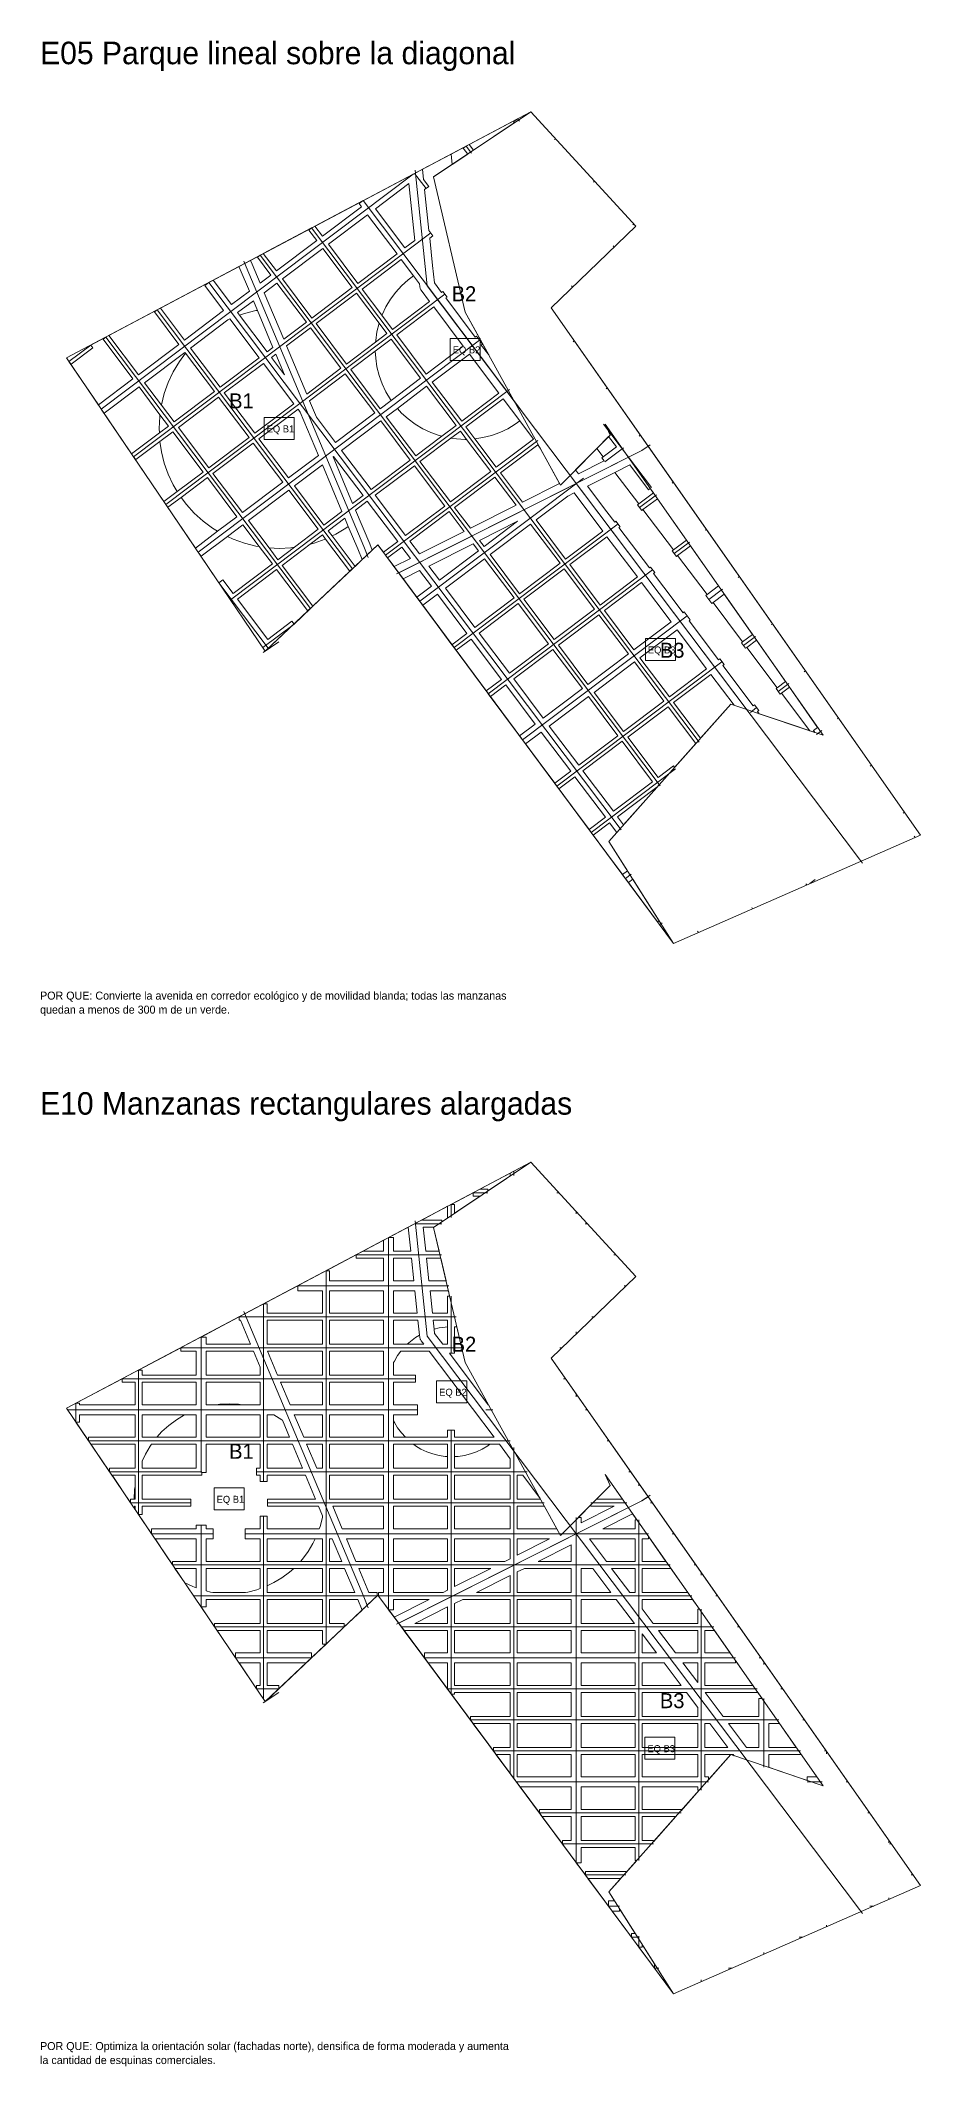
# Model space of a CAD drawing. Header units: metres. Extents: x 3873 to 16340, y -5213 to 3289.
# Drawn here: x 14581 to 16340, y -1013 to 3037 of the extents above; entities that cross this region are included whole.
import ezdxf

# ---------------------------------------------------------------- set-up
doc = ezdxf.new("R2010")
doc.units = ezdxf.units.M
for name, color, linetype, lineweight, plot in [('EQUIPAMIENTO', 5, 'Continuous', 0, False), ('LIMITE-INTERVENCION', 30, 'Continuous', 0, False), ('MANZANAS-PROPUESTAS', 33, 'Continuous', 0, False), ('SECTORES', 1, 'Continuous', 0, False), ('TEXTO', 7, 'Continuous', 0, False), ('VERDE-OBLIGATORIO', 3, 'Continuous', 0, False), ('VERDE-PROPUESTO', 82, 'Continuous', 0, False), ('VIA-BOULEVARD', 30, 'Continuous', 0, False), ('VIA-PRIMARIA', 1, 'Continuous', 0, False), ('VIA-SECUNDARIA', 8, 'Continuous', 0, False), ('VIA-TERCIARIA', 9, 'Continuous', 0, False)]:
    doc.layers.add(name, color=color, linetype=linetype, lineweight=lineweight, plot=plot)

msp = doc.modelspace()

# ---------------------------------------------------------------- linework, layer by layer
at = {"layer": 'EQUIPAMIENTO'}
for points in [[(15400, 2398), (15460, 2398), (15460, 2442), (15400, 2442), (15400, 2398)], [(15028, 2240), (15088, 2240), (15088, 2284), (15028, 2284), (15028, 2240)], [(15790, 1798), (15850, 1798), (15850, 1842), (15790, 1842), (15790, 1798)], [(15372.8, 314.1), (15432.8, 314.1), (15432.8, 358.1), (15372.8, 358.1), (15372.8, 314.1)], [(14928, 100), (14988, 100), (14988, 144), (14928, 144), (14928, 100)], [(15789.1, -398.5), (15849.1, -398.5), (15849.1, -354.5), (15789.1, -354.5), (15789.1, -398.5)]]:
    msp.add_lwpolyline(points, close=True, dxfattribs=at)
at = {"layer": 'LIMITE-INTERVENCION'}
for points in [[(14633, 2403), (15561, 2895), (15771.2, 2666.4), (15601.5, 2503.2), (16340, 1449), (15846.2, 1232.4), (15255.3, 2029.4), (15030.2, 1816.5), (14633, 2403)], [(14633, 303), (15561, 795), (15771.2, 566.4), (15601.5, 403.2), (16340, -651), (15846.2, -867.6), (15255.3, -70.6), (15030.2, -283.5), (14633, 303)]]:
    msp.add_lwpolyline(points, close=True, dxfattribs=at)
at = {"layer": 'MANZANAS-PROPUESTAS'}
for points in [[(15437.9, 2829.7), (15534.5, 2880.9), (15526.5, 2874.9), (15528, 2872.9), (15446.5, 2818.2), (15437.9, 2829.7)], [(15426, 2822.2), (15434.9, 2810.4), (15403.8, 2789.6), (15401.6, 2810.5), (15431.6, 2826.4), (15426, 2822.2)], [(15217.8, 2711.3), (15222.6, 2705), (15144.3, 2646), (15129.2, 2666.1), (15225.8, 2717.3), (15217.8, 2711.3)], [(15250.6, 2701.1), (15317.3, 2751.4), (15329.3, 2637.7), (15309.5, 2622.8), (15250.6, 2701.1)], [(15156.3, 2630.1), (15234.6, 2689), (15293.6, 2610.8), (15215.3, 2551.8), (15156.3, 2630.1)], [(15117.3, 2658.5), (15133.1, 2637.6), (15052.4, 2576.8), (15026.3, 2611.5), (15122.9, 2662.7), (15117.3, 2658.5)], [(15014.4, 2604), (15041.3, 2568.4), (15019.9, 2552.3), (15004, 2590), (15004, 2590.1), (15000.6, 2597.9), (15020, 2608.2), (15014.4, 2604)], [(15064.5, 2560.9), (15145.1, 2621.6), (15204.1, 2543.4), (15123.5, 2482.6), (15064.5, 2560.9)], [(15223.7, 2540.6), (15302, 2599.6), (15326.5, 2567.1), (15315.8, 2559.1), (15302.7, 2547.3), (15290.9, 2534.2), (15280.3, 2520), (15271.3, 2504.9), (15263.7, 2488.9), (15263.4, 2488), (15223.7, 2540.6)], [(14909.2, 2547.6), (14947, 2497.4), (14868.8, 2438.4), (14820.5, 2502.4), (14917.2, 2553.6), (14909.2, 2547.6)], [(14980, 2579.9), (14998.4, 2536.1), (14963, 2509.4), (14926.1, 2558.4), (14977.6, 2585.7), (14980, 2579.9)], [(15027.9, 2533.3), (15053.3, 2552.4), (15112.3, 2474.2), (15067, 2440.1), (15027.9, 2533.3)], [(14975, 2493.4), (15006.4, 2517.1), (15014.5, 2497.9), (15011.2, 2497.4), (14988.4, 2491.7), (14978.9, 2488.3), (14975, 2493.4)], [(15131.9, 2471.4), (15212.5, 2532.2), (15257.7, 2472.2), (15253.5, 2455.1), (15250.9, 2437.6), (15250.7, 2434.5), (15192.7, 2390.7), (15131.9, 2471.4)], [(14808.7, 2494.9), (14857.6, 2430), (14776.9, 2369.2), (14717.6, 2447.9), (14814.3, 2499.1), (14808.7, 2494.9)], [(14705.8, 2440.3), (14765.7, 2360.8), (14696.8, 2308.8), (14637.8, 2395.9), (14642, 2390.3), (14685.5, 2423), (14681.3, 2428.6), (14711.4, 2444.6), (14705.8, 2440.3)], [(15072.6, 2426.8), (15120.7, 2463), (15181.5, 2382.3), (15113, 2330.7), (15072.6, 2426.8)], [(14789, 2353.2), (14869.6, 2414), (14871, 2412.2), (14858.5, 2395.4), (14846.4, 2375.2), (14836.3, 2353.9), (14828.4, 2331.7), (14822.6, 2308.8), (14822.6, 2308.6), (14789, 2353.2)], [(15260.1, 2301.3), (15201.1, 2379.6), (15250.2, 2416.5), (15250.9, 2402.4), (15253.5, 2384.9), (15257.8, 2367.7), (15263.7, 2351.1), (15271.3, 2335.1), (15280.3, 2320), (15282, 2317.8), (15260.1, 2301.3)], [(15170.6, 2233.9), (15132.4, 2284.7), (15118.6, 2317.4), (15189.9, 2371.1), (15248.9, 2292.9), (15170.6, 2233.9)], [(14708.4, 2292.5), (14777.8, 2344.8), (14819.7, 2289.1), (14819.2, 2285.5), (14818, 2262), (14818.5, 2252.8), (14763, 2211), (14702.4, 2300.5), (14708.4, 2292.5)], [(15241.6, 2139.7), (15182.7, 2217.9), (15260.9, 2276.9), (15319.9, 2198.6), (15241.6, 2139.7)], [(15331.1, 2207.1), (15272.1, 2285.3), (15294.3, 2302), (15302.7, 2292.7), (15315.8, 2280.9), (15330, 2270.3), (15345.1, 2261.3), (15361.1, 2253.7), (15377.7, 2247.8), (15383.3, 2246.4), (15331.1, 2207.1)], [(15566.4, 2240.4), (15492.1, 2184.4), (15449.4, 2241.1), (15465.1, 2243.5), (15482.3, 2247.8), (15498.9, 2253.7), (15514.9, 2261.3), (15530, 2270.3), (15538.9, 2276.9), (15566.4, 2240.4)], [(14771.2, 2199.6), (14819.5, 2236), (14822.6, 2215.2), (14828.4, 2192.4), (14836.3, 2170.2), (14846.4, 2148.9), (14854.2, 2135.7), (14827.6, 2115.6), (14767, 2205.2), (14771.2, 2199.6)], [(15400.3, 2115.2), (15339.5, 2195.9), (15401.4, 2242.5), (15412.4, 2240.9), (15430, 2240), (15432.6, 2240.1), (15481, 2176), (15400.3, 2115.2)], [(15574.8, 2229.2), (15579.8, 2222.5), (15618.7, 2152.1), (15544.6, 2114.8), (15500.6, 2173.2), (15574.8, 2229.2)], [(15732, 2225), (15705.7, 2205.1), (15693.1, 2221.8), (15716.6, 2245.5), (15732, 2225)], [(15166.7, 2205.9), (15225.7, 2127.6), (15204.9, 2112), (15165.8, 2205.2), (15166.7, 2205.9)], [(15310.8, 2047.8), (15250.1, 2128.5), (15328.3, 2187.4), (15389.1, 2106.8), (15310.8, 2047.8)], [(15759, 2189.1), (15796.6, 2139.3), (15799.8, 2141.7), (15806, 2132.9), (15776.7, 2110.9), (15729.1, 2174.1), (15759, 2189.1)], [(15408.7, 2104), (15489.4, 2164.8), (15531.9, 2108.4), (15440.2, 2062.3), (15408.7, 2104)], [(14835.7, 2104.3), (14861.9, 2124), (14872.5, 2109.8), (14888.3, 2092.3), (14905.8, 2076.5), (14924.7, 2062.5), (14935, 2056.3), (14890.5, 2022.8), (14831.5, 2109.8), (14835.7, 2104.3)], [(15244, 2018.7), (15239, 2030.9), (15239, 2031), (15210.5, 2098.7), (15234.1, 2116.4), (15294.9, 2035.8), (15266.5, 2014.4), (15255.3, 2029.4), (15244, 2018.7)], [(15634.8, 2126.6), (15647.4, 2133), (15704.9, 2056.7), (15630.6, 2000.7), (15571.6, 2079), (15634.8, 2126.6)], [(15814, 2121.4), (15872, 2038.7), (15846, 2019.1), (15785.2, 2099.7), (15814, 2121.4)], [(15163.8, 2046.9), (15171.2, 2050.4), (15191.4, 2062.5), (15196.1, 2066), (15215, 2021), (15223.8, 1999.6), (15209.6, 1986.1), (15163.8, 2046.9)], [(15397.5, 2095.6), (15427.5, 2055.9), (15338.5, 2011.1), (15319.3, 2036.6), (15397.5, 2095.6)], [(15458.5, 2037.9), (15534.7, 2076.3), (15467.7, 2025.8), (15458.5, 2037.9)], [(15619.4, 1992.3), (15538.7, 1931.5), (15479.7, 2009.8), (15560.4, 2070.6), (15619.4, 1992.3)], [(14902.1, 2006.5), (14954.4, 2045.9), (14966.2, 2040.3), (14988.4, 2032.4), (15011.2, 2026.6), (15018.3, 2025.6), (15044.4, 1991), (14966.1, 1932), (14945.5, 1959.4), (14937.5, 1953.4), (14896.1, 2014.5), (14902.1, 2006.5)], [(15064, 1988.2), (15119.9, 2030.4), (15127.7, 2032.4), (15149.9, 2040.3), (15150.9, 2040.8), (15198.9, 1977.1), (15204.4, 1981.3), (15125.5, 1906.6), (15064, 1988.2)], [(15356.9, 1986.8), (15445.8, 2031.5), (15456.5, 2017.3), (15378.3, 1958.4), (15356.9, 1986.8)], [(15639, 1989.6), (15713.3, 2045.5), (15774.1, 1964.9), (15699.8, 1908.9), (15639, 1989.6)], [(15913.4, 1929.6), (15854.4, 2007.9), (15880, 2027.2), (15936.3, 1946.9), (15913.4, 1929.6)], [(15055.6, 1999.4), (15037.8, 2023), (15058, 2022), (15081.5, 2023.2), (15088.4, 2024.2), (15055.6, 1999.4)], [(15274.8, 2003.1), (15303.3, 2024.6), (15320.3, 2002), (15287.8, 1985.6), (15270.6, 2008.7), (15274.8, 2003.1)], [(15527.5, 1923.1), (15449.3, 1864.1), (15390.3, 1942.4), (15468.6, 2001.4), (15527.5, 1923.1)], [(15083.5, 1876.5), (15035.3, 1840.2), (14974.5, 1920.8), (15052.8, 1979.8), (15114.8, 1897.6), (15120.4, 1901.8), (15087.7, 1870.9), (15083.5, 1876.5)], [(15338.7, 1977.6), (15362.3, 1946.3), (15333.2, 1924.4), (15305.9, 1961.1), (15338.7, 1977.6)], [(15688.6, 1900.5), (15607.9, 1839.7), (15547.1, 1920.3), (15627.8, 1981.1), (15688.6, 1900.5)], [(15708.2, 1897.7), (15782.5, 1953.7), (15841.5, 1875.5), (15767.2, 1819.4), (15708.2, 1897.7)], [(15345.1, 1908.4), (15374.3, 1930.4), (15433.3, 1852.1), (15403.4, 1829.6), (15339.1, 1916.3), (15345.1, 1908.4)], [(15596.7, 1831.3), (15518.5, 1772.3), (15457.7, 1852.9), (15536, 1911.9), (15596.7, 1831.3)], [(15984.4, 1835.4), (15925.4, 1913.7), (15947.8, 1930.5), (16004, 1850.2), (15984.4, 1835.4)], [(15756, 1811), (15675.3, 1750.2), (15616.3, 1828.5), (15697, 1889.3), (15756, 1811)], [(15411.8, 1818.4), (15441.7, 1840.9), (15502.5, 1760.2), (15471.9, 1737.2), (15407.6, 1824), (15411.8, 1818.4)], [(15779.2, 1803.5), (15853.5, 1859.5), (15912.5, 1781.2), (15838.2, 1725.2), (15779.2, 1803.5)], [(16053.6, 1743.6), (15992.8, 1824.2), (16012.1, 1838.7), (16070, 1755.9), (16053.6, 1743.6)], [(15664.1, 1741.8), (15585.9, 1682.8), (15526.9, 1761.1), (15605.2, 1820.1), (15664.1, 1741.8)], [(15827, 1716.8), (15746.3, 1656), (15687.4, 1734.3), (15768, 1795), (15827, 1716.8)], [(15480.3, 1726), (15510.9, 1749.1), (15569.9, 1670.8), (15538.6, 1647.2), (15476.1, 1731.6), (15480.3, 1726)], [(15846.6, 1714), (15921, 1770.1), (15967.4, 1708.4), (15961, 1710.6), (15900.5, 1642.5), (15846.6, 1714)], [(16126, 1657.8), (16128.8, 1654.1), (16118.5, 1657.6), (16062.1, 1732.4), (16078.1, 1744.5), (16134.3, 1664.1), (16126, 1657.8)], [(15735.2, 1647.6), (15656.9, 1588.6), (15597.9, 1666.9), (15676.2, 1725.8), (15735.2, 1647.6)], [(15846, 1587.1), (15815.5, 1564.2), (15754.8, 1644.8), (15835.4, 1705.6), (15891, 1631.9), (15848.4, 1584), (15846, 1587.1)], [(15550.6, 1631.2), (15581.9, 1654.8), (15640.9, 1576.6), (15608.9, 1552.4), (15544.6, 1639.2), (15550.6, 1631.2)], [(15804.4, 1555.7), (15726.1, 1496.8), (15665.3, 1577.4), (15743.6, 1636.4), (15804.4, 1555.7)], [(15617.3, 1541.2), (15649.3, 1565.4), (15710.1, 1484.7), (15677.4, 1460.1), (15613.1, 1546.8), (15617.3, 1541.2)], [(15734.5, 1485.6), (15812.8, 1544.5), (15813, 1544.2), (15746.6, 1469.5), (15734.5, 1485.6)], [(15744.1, 1370.1), (15681.6, 1454.4), (15685.8, 1448.8), (15718.6, 1473.5), (15733.1, 1454.3), (15717, 1436.2), (15754.1, 1377.6), (15744.1, 1370.1)], [(15814.4, 1275.3), (15750.1, 1362.1), (15756.1, 1354.1), (15764.9, 1360.7), (15817.5, 1277.6), (15814.4, 1275.3)], [(15475.4, 741), (15459.1, 741), (15519.8, 773.2), (15519.8, 768.5), (15521.4, 768.5), (15475.4, 737.6), (15475.4, 741)], [(15408.8, 710.6), (15401.8, 710.6), (15445.9, 734), (15445.9, 727), (15459.6, 727), (15408.8, 692.9), (15408.8, 710.6)], [(15394.8, 684.6), (15396.4, 684.6), (15382.9, 675.6), (15382.9, 679), (15344.6, 679), (15344.5, 679.5), (15342.9, 679.4), (15394.8, 706.9), (15394.8, 684.6)], [(15320.9, 617), (15286.8, 617), (15286.8, 644.3), (15276.8, 644.3), (15315.9, 665), (15320.9, 617)], [(15351.1, 617), (15346, 665), (15367.1, 665), (15366.7, 664.7), (15377.8, 617), (15351.1, 617)], [(15212, 603), (15266.8, 603), (15266.8, 558), (15158.8, 558), (15158.8, 578.1), (15151.8, 578.1), (15212, 610), (15212, 603)], [(15266.8, 617), (15225.2, 617), (15266.8, 639), (15266.8, 617)], [(15327.2, 558), (15286.8, 558), (15286.8, 603), (15322.4, 603), (15327.2, 558)], [(15357.3, 558), (15352.6, 603), (15381.1, 603), (15391.6, 558), (15357.3, 558)], [(15095.1, 538), (15144.8, 538), (15144.8, 493), (15033.8, 493), (15033.8, 511.8), (15026.8, 511.8), (15095.1, 548), (15095.1, 538)], [(15158.8, 538), (15266.8, 538), (15266.8, 493), (15158.8, 493), (15158.8, 538)], [(15334.1, 493), (15286.8, 493), (15286.8, 538), (15329.3, 538), (15334.1, 493)], [(15394.8, 527.4), (15394.8, 493), (15364.2, 493), (15359.5, 538), (15396.3, 538), (15398.7, 527.4), (15394.8, 527.4)], [(14978.1, 484.4), (14978.1, 479), (14980.4, 479), (15000.6, 431), (14911.8, 431), (14911.8, 445.5), (14901.8, 445.5), (14977.6, 485.7), (14978.1, 484.4)], [(15033.8, 479), (15144.8, 479), (15144.8, 431), (15033.8, 431), (15033.8, 479)], [(15158.8, 479), (15266.8, 479), (15266.8, 431), (15158.8, 431), (15158.8, 479)], [(15335.5, 479), (15338.7, 449.1), (15330.6, 444.2), (15320.3, 436.6), (15314.1, 431), (15286.8, 431), (15286.8, 479), (15335.5, 479)], [(15365.7, 479), (15394.8, 479), (15394.8, 465.8), (15390.1, 465.5), (15377.5, 463.6), (15367.6, 461.2), (15365.7, 479)], [(14861.2, 417), (14891.8, 417), (14891.8, 369), (14783.8, 369), (14783.8, 379.2), (14776.8, 379.2), (14861.2, 424), (14861.2, 417)], [(15006.5, 417), (15019.8, 385.3), (15019.8, 369), (14911.8, 369), (14911.8, 417), (15006.5, 417)], [(15054.9, 369), (15034.7, 417), (15144.8, 417), (15144.8, 369), (15054.9, 369)], [(15158.8, 417), (15266.8, 417), (15266.8, 369), (15158.8, 369), (15158.8, 417)], [(14744.3, 355), (14769.8, 355), (14769.8, 310), (14658.8, 310), (14658.8, 313), (14651.8, 313), (14744.3, 362), (14744.3, 355)], [(14891.8, 310), (14783.8, 310), (14783.8, 355), (14891.8, 355), (14891.8, 310)], [(15019.8, 355), (15019.8, 310), (14984.2, 310), (14976.6, 311.1), (14958, 312), (14939.4, 311.1), (14931.8, 310), (14911.8, 310), (14911.8, 355), (15019.8, 355)], [(15079.7, 310), (15060.8, 355), (15144.8, 355), (15144.8, 310), (15079.7, 310)], [(15266.8, 355), (15266.8, 310), (15158.8, 310), (15158.8, 355), (15266.8, 355)], [(14658.8, 275.2), (14658.8, 290), (14769.8, 290), (14769.8, 245), (14677, 245), (14677, 238), (14651.8, 275.2), (14658.8, 275.2)], [(14869.3, 290), (14868.5, 289.6), (14852.5, 280), (14837.5, 268.9), (14823.7, 256.4), (14813.3, 245), (14783.8, 245), (14783.8, 290), (14869.3, 290)], [(15107, 245), (15088.1, 290), (15144.8, 290), (15144.8, 245), (15107, 245)], [(15266.8, 290), (15266.8, 245), (15158.8, 245), (15158.8, 290), (15266.8, 290)], [(15286.8, 245), (15286.8, 277.7), (15288.2, 274.9), (15294.7, 263.9), (15302.3, 253.7), (15310.2, 245), (15286.8, 245)], [(14769.8, 231), (14769.8, 183), (14719, 183), (14719, 176), (14681.8, 231), (14769.8, 231)], [(15133.1, 183), (15112.9, 231), (15144.8, 231), (15144.8, 183), (15133.1, 183)], [(15266.8, 183), (15158.8, 183), (15158.8, 231), (15266.8, 231), (15266.8, 183)], [(15326.6, 231), (15330.6, 228.1), (15341.5, 221.5), (15353.1, 216), (15365.1, 211.7), (15377.5, 208.6), (15390.1, 206.8), (15394.8, 206.5), (15394.8, 183), (15286.8, 183), (15286.8, 231), (15326.6, 231)], [(15519.8, 202.2), (15519.8, 183), (15408.8, 183), (15408.8, 206.4), (15415.6, 206.8), (15428.2, 208.6), (15440.5, 211.7), (15452.6, 216), (15464.1, 221.5), (15475, 228.1), (15479, 231), (15498.1, 231), (15519.8, 202.2)], [(14769.8, 169), (14769.8, 146.6), (14768.9, 140.6), (14768, 122), (14768.1, 121), (14761, 121), (14761, 114), (14723.8, 169), (14769.8, 169)], [(15266.8, 121), (15159.1, 121), (15158.8, 121.7), (15158.8, 169), (15266.8, 169), (15266.8, 121)], [(15394.8, 169), (15394.8, 121), (15286.8, 121), (15286.8, 169), (15394.8, 169)], [(15519.8, 169), (15519.8, 121), (15408.8, 121), (15408.8, 169), (15519.8, 169)], [(15579.8, 122.5), (15580.7, 121), (15533.8, 121), (15533.8, 169), (15544.8, 169), (15579.8, 122.5)], [(15692.2, 121), (15719.7, 148.7), (15709.6, 170.5), (15744.3, 121), (15692.2, 121)], [(15266.8, 62), (15183.9, 62), (15165, 107), (15266.8, 107), (15266.8, 62)], [(15286.8, 107), (15394.8, 107), (15394.8, 62), (15286.8, 62), (15286.8, 107)], [(15408.8, 107), (15519.8, 107), (15519.8, 62), (15408.8, 62), (15408.8, 107)], [(15533.8, 62), (15533.8, 107), (15588, 107), (15588, 107.8), (15613.3, 62), (15533.8, 62)], [(15681.1, 107), (15727.7, 107), (15661.8, 73.8), (15661.8, 84.5), (15656, 84.5), (15681.1, 109.7), (15681.1, 107)], [(15769.8, 79.7), (15769.8, 62), (15705.1, 62), (15764.6, 91.9), (15773.2, 79.7), (15769.8, 79.7)], [(15144.8, 42), (15144.8, -3), (15100.8, -3), (15104.9, 1.5), (15116, 16.5), (15125.6, 32.5), (15130.1, 42), (15144.8, 42)], [(15183.1, -3), (15158.8, -3), (15158.8, 42), (15164.1, 42), (15183.1, -3)], [(15266.8, -3), (15211.3, -3), (15192.3, 42), (15266.8, 42), (15266.8, -3)], [(15286.8, 42), (15394.8, 42), (15394.8, -3), (15286.8, -3), (15286.8, 42)], [(15519.8, 2.3), (15509.1, -3), (15408.8, -3), (15408.8, 42), (15519.8, 42), (15519.8, 2.3)], [(15598.6, 42), (15533.8, 9.4), (15533.8, 42), (15598.6, 42)], [(15769.8, -3), (15712.1, -3), (15678.1, 42), (15769.8, 42), (15769.8, -3)], [(15783.8, -3), (15783.8, 42), (15796.3, 42), (15796.3, 46.8), (15831.1, -3), (15783.8, -3)], [(15641.8, 30.2), (15641.8, -3), (15575.9, -3), (15641.8, 30.2)], [(15033.8, -52.1), (15047.6, -45.5), (15063.6, -36), (15078.6, -24.9), (15087.2, -17), (15144.8, -17), (15144.8, -65), (15033.8, -65), (15033.8, -52.1)], [(15209.1, -65), (15158.8, -65), (15158.8, -17), (15188.9, -17), (15209.1, -65)], [(15253.8, -72), (15253.8, -65), (15237.3, -65), (15217.1, -17), (15266.8, -17), (15266.8, -65), (15256.4, -65), (15256.4, -72), (15255.3, -70.6), (15253.8, -72)], [(15286.8, -17), (15394.8, -17), (15394.8, -60.6), (15385.9, -65), (15286.8, -65), (15286.8, -17)], [(15408.8, -53.5), (15408.8, -17), (15481.3, -17), (15408.8, -53.5)], [(15519.8, -31.2), (15519.8, -65), (15452.7, -65), (15519.8, -31.2)], [(15533.8, -24.2), (15548.1, -17), (15641.8, -17), (15641.8, -65), (15533.8, -65), (15533.8, -24.2)], [(15721.2, -65), (15661.8, -65), (15661.8, -17), (15685, -17), (15721.2, -65)], [(15769.8, -65), (15758.8, -65), (15722.6, -17), (15769.8, -17), (15769.8, -65)], [(15783.8, -65), (15783.8, -17), (15839.7, -17), (15839.7, -15.2), (15874.6, -65), (15783.8, -65)], [(14911.8, -93.9), (14911.8, -79), (15019.8, -79), (15019.8, -127), (14929, -127), (14929, -134), (14901.8, -93.9), (14911.8, -93.9)], [(15033.8, -79), (15144.8, -79), (15144.8, -127), (15033.8, -127), (15033.8, -79)], [(15188.2, -127), (15158.8, -127), (15158.8, -79), (15215, -79), (15223.8, -100.4), (15188.2, -134), (15188.2, -127)], [(15286.8, -99.6), (15286.8, -79), (15358.1, -79), (15287.8, -114.4), (15276.8, -99.6), (15286.8, -99.6)], [(15519.8, -79), (15519.8, -127), (15408.8, -127), (15408.8, -87.1), (15424.9, -79), (15519.8, -79)], [(15533.8, -79), (15641.8, -79), (15641.8, -127), (15533.8, -127), (15533.8, -79)], [(15768, -127), (15661.8, -127), (15661.8, -79), (15731.8, -79), (15768, -127)], [(15894.8, -98.7), (15894.8, -127), (15805.6, -127), (15783.8, -98.2), (15783.8, -79), (15883.1, -79), (15883.1, -77.2), (15898.2, -98.7), (15894.8, -98.7)], [(15394.8, -94.1), (15394.8, -127), (15329.5, -127), (15394.8, -94.1)], [(15019.8, -141), (15019.8, -186), (14971, -186), (14971, -196), (14933.7, -141), (15019.8, -141)], [(15122.7, -186), (15033.8, -186), (15033.8, -141), (15144.8, -141), (15144.8, -168.5), (15151.8, -168.5), (15122.7, -196), (15122.7, -186)], [(15394.8, -141), (15394.8, -186), (15348.3, -186), (15348.3, -196), (15307.5, -141), (15394.8, -141)], [(15519.8, -141), (15519.8, -186), (15408.8, -186), (15408.8, -141), (15519.8, -141)], [(15533.8, -141), (15641.8, -141), (15641.8, -186), (15533.8, -186), (15533.8, -141)], [(15769.8, -186), (15661.8, -186), (15661.8, -141), (15769.8, -141), (15769.8, -186)], [(15783.8, -148), (15812.5, -186), (15783.8, -186), (15783.8, -148)], [(15894.8, -186), (15850, -186), (15816.1, -141), (15894.8, -141), (15894.8, -186)], [(15908.8, -186), (15908.8, -141), (15926.6, -141), (15926.6, -139.2), (15959.3, -186), (15908.8, -186)], [(15908.8, -251), (15908.8, -206), (15970, -206), (15970, -201.2), (16004.9, -251), (15908.8, -251)], [(15019.8, -206), (15019.8, -251), (15012.9, -251), (15012.9, -258), (14977.7, -206), (15019.8, -206)], [(15057.1, -251), (15033.8, -251), (15033.8, -206), (15112.1, -206), (15057.1, -258), (15057.1, -251)], [(15394.8, -206), (15394.8, -251), (15394.3, -251), (15394.3, -258), (15355.7, -206), (15394.8, -206)], [(15408.8, -251), (15408.8, -206), (15519.8, -206), (15519.8, -251), (15408.8, -251)], [(15533.8, -251), (15533.8, -206), (15641.8, -206), (15641.8, -251), (15533.8, -251)], [(15769.8, -251), (15661.8, -251), (15661.8, -206), (15769.8, -206), (15769.8, -251)], [(15861.5, -251), (15783.8, -251), (15783.8, -206), (15827.5, -206), (15861.5, -251)], [(15894.8, -245.4), (15865.1, -206), (15894.8, -206), (15894.8, -245.4)], [(15408.8, -268.2), (15408.8, -265), (15519.8, -265), (15519.8, -313), (15440.2, -313), (15440.2, -320), (15401.8, -268.2), (15408.8, -268.2)], [(15533.8, -313), (15533.8, -265), (15641.8, -265), (15641.8, -313), (15533.8, -313)], [(15769.8, -265), (15769.8, -313), (15661.8, -313), (15661.8, -265), (15769.8, -265)], [(15783.8, -265), (15872, -265), (15894.8, -295.2), (15894.8, -313), (15783.8, -313), (15783.8, -265)], [(16016.8, -277.1), (16016.8, -313), (15945.8, -313), (15909.6, -265), (16013.4, -265), (16013.4, -263.2), (16023.2, -277.1), (16016.8, -277.1)], [(15519.8, -327), (15519.8, -375), (15486.2, -375), (15486.2, -382), (15445.4, -327), (15519.8, -327)], [(15533.8, -375), (15533.8, -327), (15641.8, -327), (15641.8, -375), (15533.8, -375)], [(15769.8, -327), (15769.8, -375), (15661.8, -375), (15661.8, -327), (15769.8, -327)], [(15783.8, -327), (15894.8, -327), (15894.8, -375), (15783.8, -375), (15783.8, -327)], [(15908.8, -375), (15908.8, -327), (15918.8, -327), (15955, -375), (15908.8, -375)], [(16016.8, -327), (16016.8, -375), (15992.5, -375), (15956.3, -327), (16016.8, -327)], [(16036.8, -375), (16036.8, -327), (16056.9, -327), (16056.9, -325.2), (16091.7, -375), (16036.8, -375)], [(15519.8, -389), (15519.8, -427.4), (15491.4, -389), (15519.8, -389)], [(15533.8, -434), (15533.8, -389), (15641.8, -389), (15641.8, -434), (15533.8, -434)], [(15769.8, -389), (15769.8, -434), (15661.8, -434), (15661.8, -389), (15769.8, -389)], [(15894.8, -389), (15894.8, -434), (15783.8, -434), (15783.8, -389), (15894.8, -389)], [(15916.4, -434), (15908.8, -434), (15908.8, -389), (15965.5, -389), (15967.4, -391.6), (15961, -389.4), (15916.4, -439.5), (15916.4, -434)], [(16036.8, -414.7), (16036.8, -389), (16100.3, -389), (16100.3, -387.2), (16133.1, -434), (16113.8, -434), (16113.8, -440.9), (16036.2, -414.7), (16036.8, -414.7)], [(15641.8, -454), (15641.8, -499), (15578.1, -499), (15578.1, -506), (15539.6, -454), (15641.8, -454)], [(15769.8, -454), (15769.8, -499), (15661.8, -499), (15661.8, -454), (15769.8, -454)], [(15861.3, -499), (15783.8, -499), (15783.8, -454), (15894.8, -454), (15894.8, -460.5), (15897.8, -460.5), (15861.3, -501.5), (15861.3, -499)], [(15641.8, -513), (15641.8, -561), (15624.1, -561), (15624.1, -568), (15583.3, -513), (15641.8, -513)], [(15769.8, -513), (15769.8, -561), (15661.8, -561), (15661.8, -513), (15769.8, -513)], [(15806.2, -561), (15783.8, -561), (15783.8, -513), (15851.1, -513), (15806.2, -563.5), (15806.2, -561)], [(15751.1, -623), (15670.1, -623), (15670.1, -630), (15651.8, -605.4), (15661.8, -605.4), (15661.8, -575), (15769.8, -575), (15769.8, -601), (15772.8, -601), (15751.1, -625.5), (15751.1, -623)], [(15716, -682), (15716, -692), (15675.2, -637), (15740.8, -637), (15717, -663.8), (15728.5, -682), (15716, -682)], [(15762, -747), (15762, -754), (15723.4, -702), (15738.4, -702), (15738.4, -697.6), (15769.8, -747), (15762, -747)], [(15808, -809), (15808, -816), (15776.8, -774), (15783.8, -774), (15783.8, -769.2), (15809.1, -809), (15808, -809)]]:
    msp.add_lwpolyline(points, close=True, dxfattribs=at)
at = {"layer": 'SECTORES'}
for points in [[(14989.1, 2591.8), (15561, 2895), (15771.2, 2666.4), (15601.5, 2503.2), (15795.5, 2226.3), (15783, 2218), (15296.9, 1973.4), (15255.3, 2029.4), (15233.9, 2009.2), (15227, 2026), (14992, 2585), (14989.1, 2591.8)], [(15030.2, 1816.5), (15030, 1816.9), (14633, 2403), (14989.1, 2591.8), (14992, 2585), (15227, 2026), (15233.9, 2009.2), (15032.1, 1818.3), (15030.2, 1816.5)], [(15795.5, 2226.3), (16340, 1449), (15846.2, 1232.4), (15296.9, 1973.4), (15783, 2218), (15795.5, 2226.3)], [(14989.1, 491.8), (15561, 795), (15771.2, 566.4), (15601.5, 403.2), (15795.5, 126.3), (15783, 118), (15296.9, -126.6), (15255.3, -70.6), (15233.9, -90.8), (15227, -74), (14992, 485), (14989.1, 491.8)], [(15030.2, -283.5), (15030, -283.1), (14633, 303), (14989.1, 491.8), (14992, 485), (15227, -74), (15233.9, -90.8), (15032.1, -281.7), (15030.2, -283.5)], [(15795.5, 126.3), (16340, -651), (15846.2, -867.6), (15296.9, -126.6), (15783, 118), (15795.5, 126.3)]]:
    msp.add_lwpolyline(points, close=True, dxfattribs=at)
at = {"layer": 'VERDE-OBLIGATORIO'}
for points in [[(16145.3, 1648.5), (15709.6, 2270.5), (15719.7, 2248.7), (15620.6, 2148.7), (15429.8, 2494.3), (15366.7, 2764.7), (15561, 2895), (15771.2, 2666.4), (15601.5, 2503.2), (16340, 1449), (15846.2, 1232.4), (15717, 1436.2), (15961, 1710.6), (16145.3, 1648.5)], [(16145.3, -451.5), (15709.6, 170.5), (15719.7, 148.7), (15620.6, 48.7), (15429.8, 394.3), (15366.7, 664.7), (15561, 795), (15771.2, 566.4), (15601.5, 403.2), (16340, -651), (15846.2, -867.6), (15717, -663.8), (15961, -389.4), (16145.3, -451.5)]]:
    msp.add_lwpolyline(points, close=True, dxfattribs=at)
at = {"layer": 'VERDE-PROPUESTO'}
for points in [[(15359, 2642.5), (15365.1, 2647.2), (15357.4, 2657.4), (15348.7, 2739.5), (15357.1, 2745.8), (15346.6, 2759.8), (15344.4, 2780.2), (15401.6, 2810.5), (15403.8, 2789.6), (15366.7, 2764.7), (15429.8, 2494.3), (15477.1, 2408.7), (15462.1, 2428.5), (15464.5, 2430.3), (15452.5, 2446.3), (15450.1, 2444.5), (15391.1, 2522.7), (15393.5, 2524.5), (15385.1, 2535.7), (15382.7, 2533.9), (15368.5, 2552.7), (15364.8, 2587.6), (15359, 2642.5)], [(15271.3, 2504.9), (15280.3, 2520), (15290.9, 2534.2), (15302.7, 2547.3), (15315.8, 2559.1), (15326.5, 2567.1), (15338.5, 2551.2), (15339.1, 2545.4), (15339.3, 2544.1), (15339.6, 2542.8), (15340, 2541.5), (15340.6, 2540.3), (15341.3, 2539.1), (15342, 2538), (15358.7, 2515.9), (15284.5, 2460), (15263.4, 2488), (15263.7, 2488.9), (15271.3, 2504.9)], [(15018, 2403.1), (14939.8, 2344.2), (14880.8, 2422.4), (14955.4, 2478.7), (14959.6, 2480.7), (15018, 2403.1)], [(15011.2, 2497.4), (15014.5, 2497.9), (15045.6, 2423.9), (15034, 2415.2), (14978.9, 2488.3), (14988.4, 2491.7), (15011.2, 2497.4)], [(15253.5, 2455.1), (15257.7, 2472.2), (15273.3, 2451.5), (15250.7, 2434.5), (15250.9, 2437.6), (15253.5, 2455.1)], [(15367.1, 2504.7), (15426.1, 2426.4), (15351.9, 2370.5), (15292.9, 2448.8), (15367.1, 2504.7)], [(15271.3, 2335.1), (15263.7, 2351.1), (15257.8, 2367.7), (15253.5, 2384.9), (15250.9, 2402.4), (15250.2, 2416.5), (15281.8, 2440.3), (15340.7, 2362.1), (15282, 2317.8), (15280.3, 2320), (15271.3, 2335.1)], [(14828.4, 2331.7), (14836.3, 2353.9), (14846.4, 2375.2), (14858.5, 2395.4), (14871, 2412.2), (14928.6, 2335.7), (14847.9, 2275), (14822.6, 2308.6), (14822.6, 2308.8), (14828.4, 2331.7)], [(14948.2, 2333), (15026.5, 2392), (15087.3, 2311.3), (15009, 2252.3), (14948.2, 2333)], [(15042.4, 2404), (15051.2, 2410.6), (15068.6, 2369.3), (15042.4, 2404)], [(15438.2, 2410.5), (15497.2, 2332.2), (15422.9, 2276.3), (15364, 2354.5), (15438.2, 2410.5)], [(14856.4, 2263.8), (14937, 2324.6), (14997.8, 2243.9), (14917.1, 2183.1), (14856.4, 2263.8)], [(15361.1, 2253.7), (15345.1, 2261.3), (15330, 2270.3), (15315.8, 2280.9), (15302.7, 2292.7), (15294.3, 2302), (15352.8, 2346.1), (15411.7, 2267.8), (15383.3, 2246.4), (15377.7, 2247.8), (15361.1, 2253.7)], [(15514.9, 2261.3), (15498.9, 2253.7), (15482.3, 2247.8), (15465.1, 2243.5), (15449.4, 2241.1), (15431.4, 2265.1), (15505.6, 2321), (15538.9, 2276.9), (15530, 2270.3), (15514.9, 2261.3)], [(14819.2, 2285.5), (14819.7, 2289.1), (14836.8, 2266.5), (14818.5, 2252.8), (14818, 2262), (14819.2, 2285.5)], [(15095.7, 2300.1), (15100.2, 2294.2), (15136.4, 2208.1), (15076.4, 2162.9), (15017.4, 2241.1), (15095.7, 2300.1)], [(14836.3, 2170.2), (14828.4, 2192.4), (14822.6, 2215.2), (14819.5, 2236), (14845.2, 2255.4), (14906, 2174.7), (14854.2, 2135.7), (14846.4, 2148.9), (14836.3, 2170.2)], [(15065.2, 2154.5), (14984.5, 2093.7), (14925.6, 2171.9), (15006.2, 2232.7), (15065.2, 2154.5)], [(15412.4, 2240.9), (15401.4, 2242.5), (15420.2, 2256.7), (15432.6, 2240.1), (15430, 2240), (15412.4, 2240.9)], [(15147.4, 2068.6), (15088.4, 2146.9), (15144.4, 2189), (15183.5, 2095.9), (15147.4, 2068.6)], [(15705.7, 2205.1), (15703.3, 2203.3), (15708, 2197.1), (15656.3, 2171), (15650.4, 2178.8), (15693.1, 2221.8), (15705.7, 2205.1)], [(14905.8, 2076.5), (14888.3, 2092.3), (14872.5, 2109.8), (14861.9, 2124), (14914.4, 2163.5), (14973.4, 2085.2), (14935, 2056.3), (14924.7, 2062.5), (14905.8, 2076.5)], [(16014.2, 1696.3), (16016.6, 1698.1), (16008.1, 1709.3), (16005.7, 1707.5), (15944.9, 1788.1), (15947.3, 1789.9), (15938.9, 1801.1), (15936.5, 1799.3), (15877.5, 1877.5), (15879.9, 1879.3), (15867.9, 1895.3), (15865.5, 1893.5), (15826.9, 1944.6), (15806.5, 1971.8), (15808.9, 1973.6), (15800.4, 1984.8), (15798, 1982.9), (15737.2, 2063.6), (15739.6, 2065.4), (15731.2, 2076.6), (15728.8, 2074.8), (15713.3, 2095.4), (15674.6, 2146.7), (15729.1, 2174.1), (15776.7, 2110.9), (15774.3, 2109.1), (15782.8, 2097.9), (15785.2, 2099.7), (15846, 2019.1), (15843.6, 2017.3), (15852, 2006.1), (15854.4, 2007.9), (15913.4, 1929.6), (15911, 1927.8), (15923, 1911.8), (15925.4, 1913.7), (15984.4, 1835.4), (15982, 1833.6), (15990.5, 1822.4), (15992.8, 1824.2), (16053.6, 1743.6), (16051.3, 1741.8), (16059.7, 1730.6), (16062.1, 1732.4), (16118.5, 1657.6), (16017.8, 1691.5), (16014.2, 1696.3)], [(15058, 2022), (15037.8, 2023), (14996.6, 2077.7), (15077.2, 2138.5), (15136.2, 2060.2), (15088.4, 2024.2), (15081.5, 2023.2), (15058, 2022)], [(14988.4, 2032.4), (14966.2, 2040.3), (14954.4, 2045.9), (14985.4, 2069.3), (15018.3, 2025.6), (15011.2, 2026.6), (14988.4, 2032.4)], [(15171.2, 2050.4), (15163.8, 2046.9), (15155.8, 2057.5), (15189.1, 2082.5), (15196.1, 2066), (15191.4, 2062.5), (15171.2, 2050.4)], [(15144.6, 2049), (15150.9, 2040.8), (15149.9, 2040.3), (15127.7, 2032.4), (15119.9, 2030.4), (15144.6, 2049)], [(15330.6, 444.2), (15338.7, 449.1), (15339.1, 445.4), (15339.3, 444.1), (15339.6, 442.8), (15340, 441.5), (15340.6, 440.3), (15341.3, 439.1), (15342, 438), (15347.3, 431), (15314.1, 431), (15320.3, 436.6), (15330.6, 444.2)], [(15390.1, 465.5), (15394.8, 465.8), (15394.8, 431), (15384.9, 431), (15368.5, 452.7), (15367.6, 461.2), (15377.5, 463.6), (15390.1, 465.5)], [(15408.8, 431), (15408.8, 465.9), (15413.2, 465.6), (15421.2, 431), (15408.8, 431)], [(15294.7, 263.9), (15288.2, 274.9), (15286.8, 277.7), (15286.8, 290), (15334.8, 290), (15334.8, 310), (15286.8, 310), (15286.8, 355), (15330.4, 355), (15330.4, 369), (15286.8, 369), (15286.8, 394.6), (15288.2, 397.4), (15294.7, 408.4), (15301.1, 417), (15357.8, 417), (15487.5, 245), (15408.8, 245), (15408.8, 259.2), (15394.8, 259.2), (15394.8, 245), (15310.2, 245), (15302.3, 253.7), (15294.7, 263.9)], [(15476.1, 310), (15398.3, 413.1), (15408.8, 413.1), (15408.8, 417), (15424.5, 417), (15429.8, 394.3), (15476.3, 310), (15476.1, 310)], [(14837.5, 268.9), (14852.5, 280), (14868.5, 289.6), (14869.3, 290), (14891.8, 290), (14891.8, 245), (14813.3, 245), (14823.7, 256.4), (14837.5, 268.9)], [(15019.8, 290), (15019.8, 245), (14911.8, 245), (14911.8, 290), (15019.8, 290)], [(14958, 312), (14976.6, 311.1), (14984.2, 310), (14931.8, 310), (14939.4, 311.1), (14958, 312)], [(15063.6, 280), (15064.3, 279.5), (15078.8, 245), (15033.8, 245), (15033.8, 290), (15046.7, 290), (15047.6, 289.6), (15063.6, 280)], [(14783.8, 90.6), (14783.8, 107), (14881.5, 107), (14881.5, 121), (14783.8, 121), (14783.8, 169), (14903.1, 169), (14903.1, 174.5), (14911.8, 174.5), (14911.8, 231), (15019.8, 231), (15019.8, 183), (15012.9, 183), (15012.9, 169), (15019.8, 169), (15019.8, 156.4), (15033.8, 156.4), (15033.8, 169), (15110.7, 169), (15130.9, 121), (15034.6, 121), (15034.6, 107), (15136.8, 107), (15144.8, 88), (15144.8, 87.9), (15144.4, 85), (15139.8, 66.9), (15138.1, 62), (15033.8, 62), (15033.8, 87.6), (15019.8, 87.6), (15019.8, 62), (14989.8, 62), (14989.8, 42), (15019.8, 42), (15019.8, -3), (14911.8, -3), (14911.8, 42), (14926.2, 42), (14926.2, 62), (14911.8, 62), (14911.8, 69.5), (14891.8, 69.5), (14891.8, 62), (14803, 62), (14803, 52), (14776.8, 90.6), (14783.8, 90.6)], [(14800, 227.6), (14802.6, 231), (14891.8, 231), (14891.8, 183), (14783.8, 183), (14783.8, 197.5), (14790.5, 211.6), (14800, 227.6)], [(15104.9, 183), (15033.8, 183), (15033.8, 231), (15084.7, 231), (15104.9, 183)], [(15377.5, 208.6), (15365.1, 211.7), (15353.1, 216), (15341.5, 221.5), (15330.6, 228.1), (15326.6, 231), (15394.8, 231), (15394.8, 206.5), (15390.1, 206.8), (15377.5, 208.6)], [(15464.1, 221.5), (15452.6, 216), (15440.5, 211.7), (15428.2, 208.6), (15415.6, 206.8), (15408.8, 206.4), (15408.8, 231), (15479, 231), (15475, 228.1), (15464.1, 221.5)], [(14768.9, 140.6), (14769.8, 146.6), (14769.8, 121), (14768.1, 121), (14768, 122), (14768.9, 140.6)], [(14768.9, 103.4), (14768.8, 107), (14769.8, 107), (14769.8, 101), (14769.1, 102), (14768.9, 103.4)], [(14809.8, 42), (14891.8, 42), (14891.8, -3), (14845, -3), (14845, -10), (14830.9, 10.9), (14809.8, 42)], [(15116, 16.5), (15104.9, 1.5), (15100.8, -3), (15033.8, -3), (15033.8, 42), (15130.1, 42), (15125.6, 32.5), (15116, 16.5)], [(14869.3, -46), (14849.7, -17), (14891.8, -17), (14891.8, -55.8), (14885.3, -53.5), (14869.3, -46)], [(14995.1, -64.3), (14990.4, -65), (14925.6, -65), (14921, -64.3), (14911.8, -62), (14911.8, -17), (15019.8, -17), (15019.8, -57.4), (15013.2, -59.8), (14995.1, -64.3)], [(15063.6, -36), (15047.6, -45.5), (15033.8, -52.1), (15033.8, -17), (15087.2, -17), (15078.6, -24.9), (15063.6, -36)]]:
    msp.add_lwpolyline(points, close=True, dxfattribs=at)
at = {"layer": 'VIA-BOULEVARD'}
for points in [[(14987.1, 2596.4), (14992, 2585), (15227, 2026), (15235.9, 2004.2)], [(14987.1, 496.4), (14992, 485), (15227, -74), (15235.9, -95.8)]]:
    msp.add_lwpolyline(points, dxfattribs=at)
at = {"layer": 'VIA-PRIMARIA'}
for points in [[(15329.6, 2778), (15354, 2547), (16218, 1401), (16224.1, 1392.7)], [(15292.3, 1971.1), (15783, 2218), (15799.7, 2229)], [(15025.8, 1814.1), (15057.1, 1835)], [(15329.6, 678), (15354, 447), (16218, -699), (16224.1, -707.3)], [(15292.3, -128.9), (15783, 118), (15799.7, 129)], [(15025.8, -285.9), (15057.1, -265)]]:
    msp.add_lwpolyline(points, dxfattribs=at)
at = {"layer": 'VIA-SECUNDARIA'}
for points in [[(15534.5, 2880.9), (15538.2, 2876.1)], [(14702.4, 2300.5), (15325.9, 2770.3)], [(15225.8, 2717.3), (15541.1, 2298.9)], [(15764.7, 2669), (15767.1, 2670.9)], [(15725.9, 2627), (15727.7, 2624.6)], [(14917.2, 2553.6), (15741.7, 1459.4)], [(14896.1, 2014.5), (15458.5, 2438.3)], [(15777.5, 2246.7), (15779.9, 2248.5)], [(15709.3, 2195.3), (15746.4, 2223.2)], [(15339.1, 1916.3), (15666.2, 2162.8)], [(15637.9, 2170.4), (15995.6, 1695.8)], [(14937.5, 1953.4), (15036.3, 1822.3)], [(15975.6, 1964), (15978, 1965.8)], [(15917, 1919.8), (15944.4, 1940.5)], [(15544.6, 1639.2), (15873.9, 1887.3)], [(16173.6, 1681.2), (16176, 1683)], [(16132, 1649.9), (16142.5, 1657.8)], [(16219.1, 1399.2), (16220.9, 1396.8)], [(15750.1, 1362.1), (15761.9, 1371)], [(15894.4, 1256.8), (15896.2, 1254.4)], [(15651.8, 691.8), (15651.8, 696.2)], [(15276.8, -99.6), (15276.8, 644.3)], [(15095.1, 548), (15397, 548)], [(15747.7, 548), (15752.1, 548)], [(15651.8, 451.6), (15651.8, 455.7)], [(14901.8, 174.5), (14901.8, 445.5)], [(15651.8, 326.1), (15651.8, 331.4)], [(14635, 300), (15334.8, 300)], [(15470.8, 300), (15485.3, 300)], [(15670.1, 300), (15673.8, 300)], [(15651.8, -605.4), (15651.8, 84.5)], [(14803, 52), (14926.2, 52)], [(14901.8, -93.9), (14901.8, 69.5)], [(14989.8, 52), (15796.3, 52)], [(15843.9, 52), (15847.5, 52)], [(14971, -196), (15122.7, -196)], [(15348.3, -196), (15970, -196)], [(16017.6, -196), (16021.3, -196)], [(16026.8, -209.2), (16026.8, -203.9)], [(16026.8, -414.7), (16026.8, -277.1)], [(15532.2, -444), (15916.4, -444)], [(16113.8, -444), (16143.7, -444)], [(16191.3, -444), (16195, -444)], [(15716, -692), (15738.4, -692)], [(16239, -692), (16246.5, -692)], [(16026.8, -788.4), (16026.8, -785.1)]]:
    msp.add_lwpolyline(points, dxfattribs=at)
at = {"layer": 'VIA-TERCIARIA'}
for points in [[(15608.3, 2839.2), (15610.7, 2841)], [(15431.6, 2826.4), (15442.5, 2811.9)], [(15328.7, 2771.8), (15351.5, 2741.6)], [(15686.5, 2754.1), (15688.9, 2755.9)], [(14767, 2205.2), (15360.9, 2652.8)], [(15122.9, 2662.7), (15897.6, 1634.8)], [(15020, 2608.2), (15819.6, 1547.1)], [(14831.5, 2109.8), (15389.3, 2530.1)], [(15642.4, 2546.7), (15644.2, 2544.3)], [(14814.3, 2499.1), (15204.4, 1981.3)], [(14711.4, 2444.6), (15120.4, 1901.8)], [(15645.5, 2435.2), (15647.9, 2437)], [(14637.8, 2395.9), (14681.3, 2428.6)], [(14960.7, 1919.2), (15518.6, 2339.6)], [(15711.5, 2341), (15713.9, 2342.8)], [(15706.6, 2270.4), (15802.2, 2143.5)], [(15270.6, 2008.7), (15574.8, 2237.9)], [(15843.5, 2152.5), (15845.9, 2154.3)], [(15778.5, 2103.5), (15812.4, 2129)], [(15407.6, 1824), (15735.4, 2071)], [(15847.8, 2011.7), (15878.4, 2034.7)], [(15909.6, 2058.2), (15912, 2060)], [(15476.1, 1731.6), (15804.6, 1979.2)], [(15025.2, 1823.8), (15087.7, 1870.9)], [(16041.6, 1869.7), (16044, 1871.5)], [(15986.2, 1828), (16010.4, 1846.2)], [(15613.1, 1546.8), (15943.1, 1795.5)], [(16055.5, 1736.2), (16076.5, 1752)], [(16107.6, 1775.5), (16110, 1777.3)], [(15999.9, 1694.3), (16012.3, 1703.7)], [(15681.6, 1454.4), (15850.3, 1581.5)], [(16239.7, 1587), (16242.1, 1588.8)], [(16305.7, 1492.7), (16308.1, 1494.6)], [(16327.3, 1446.7), (16329.1, 1444.2)], [(16110.8, 1351.8), (16112.7, 1349.3)], [(16119, 1352), (16129.4, 1359.9)], [(16002.6, 1304.3), (16004.5, 1301.8)], [(15818.6, 1269.7), (15823.7, 1273.5)], [(15526.8, 768.5), (15526.8, 776.9)], [(15445.9, 734), (15475.4, 734)], [(15613, 734), (15617.1, 734)], [(15401.8, 684.6), (15401.8, 710.6)], [(15329, 672), (15382.9, 672)], [(15670, 672), (15674.1, 672)], [(15212, 610), (15382.5, 610)], [(15727, 610), (15731.1, 610)], [(15151.8, -168.5), (15151.8, 578.1)], [(15401.8, 413.1), (15401.8, 527.4)], [(15026.8, 156.4), (15026.8, 511.8)], [(14978.1, 486), (15411.5, 486)], [(15683.3, 486), (15687.6, 486)], [(14861.2, 424), (15426, 424)], [(15618.8, 424), (15623.1, 424)], [(14776.8, 90.6), (14776.8, 379.2)], [(14744.3, 362), (15330.4, 362)], [(15626.7, 362), (15630.4, 362)], [(14651.8, 275.2), (14651.8, 313)], [(15401.8, -268.2), (15401.8, 259.2)], [(14677, 238), (15519.5, 238)], [(15526.8, -436.8), (15526.8, 224.8)], [(15713.6, 238), (15717.2, 238)], [(14719, 176), (14903.1, 176)], [(15012.9, 176), (15553.8, 176)], [(15757, 176), (15760.7, 176)], [(15776.8, 147.7), (15776.8, 152.9)], [(14761, 114), (14881.5, 114)], [(15026.8, -278.5), (15026.8, 87.6)], [(15034.6, 114), (15588, 114)], [(15681.1, 114), (15752.8, 114)], [(15800.4, 114), (15804.1, 114)], [(15776.8, -601), (15776.8, 79.7)], [(14845, -10), (15839.7, -10)], [(15887.3, -10), (15891, -10)], [(15901.8, -30.7), (15901.8, -25.5)], [(14887, -72), (15253.8, -72)], [(15256.4, -72), (15883.1, -72)], [(15930.7, -72), (15934.4, -72)], [(15901.8, -460.5), (15901.8, -98.7)], [(14929, -134), (15188.2, -134)], [(15302.3, -134), (15926.6, -134)], [(15974.2, -134), (15977.8, -134)], [(15012.9, -258), (15057.1, -258)], [(15394.3, -258), (16013.4, -258)], [(16061, -258), (16064.7, -258)], [(15440.2, -320), (16056.9, -320)], [(16104.5, -320), (16108.1, -320)], [(15486.2, -382), (16100.3, -382)], [(16147.9, -382), (16151.6, -382)], [(16151.8, -387.6), (16151.8, -382.4)], [(15578.1, -506), (15861.3, -506)], [(16234.8, -506), (16238.4, -506)], [(16276.8, -566), (16276.8, -560.8)], [(15624.1, -568), (15806.2, -568)], [(16278.2, -568), (16281.9, -568)], [(15670.1, -630), (15751.1, -630)], [(16321.6, -630), (16325.3, -630)], [(16276.8, -678.7), (16276.8, -675.4)], [(15762, -754), (15777.7, -754)], [(15776.8, -774), (15776.8, -752.5)], [(16097.7, -754), (16105.1, -754)], [(16151.8, -733.5), (16151.8, -730.3)], [(15808, -816), (15817.1, -816)], [(15901.8, -843.2), (15901.8, -839.9)], [(15956.3, -816), (15963.8, -816)]]:
    msp.add_lwpolyline(points, dxfattribs=at)

# ---------------------------------------------------------------- texts
at = {"layer": 'EQUIPAMIENTO'}
for s, p in [('EQ B2', (15405, 2412)), ('EQ B1', (15033, 2254)), ('EQ B3', (15795, 1812)), ('EQ B2', (15377.8, 328.1)), ('EQ B1', (14933, 114)), ('EQ B3', (15794.1, -384.5))]:
    msp.add_text(s, height=14, dxfattribs=at).set_placement(p)
at = {"layer": 'SECTORES'}
for s, p in [('B2', (15402.8, 2516.1)), ('B1', (14958, 2302)), ('B3', (15819.1, 1803.5)), ('B2', (15402.8, 416.1)), ('B1', (14958, 202)), ('B3', (15819.1, -296.5))]:
    msp.add_text(s, height=30, dxfattribs=at).set_placement(p)
at = {"layer": 'TEXTO'}
for s, height, p in [('E05 Parque lineal sobre la diagonal', 45, (14580, 2990)), ('POR QUE: Convierte la avenida en corredor ecológico y de movilidad blanda; todas las manzanas', 16, (14580, 1120)), ('quedan a menos de 300 m de un verde.', 16, (14580, 1092)), ('E10 Manzanas rectangulares alargadas', 45, (14580, 890)), ('POR QUE: Optimiza la orientación solar (fachadas norte), densifica de forma moderada y aumenta', 16, (14580, -980)), ('la cantidad de esquinas comerciales.', 16, (14580, -1008))]:
    msp.add_text(s, height=height, dxfattribs=at).set_placement(p)

doc.saveas('drawing.dxf')
